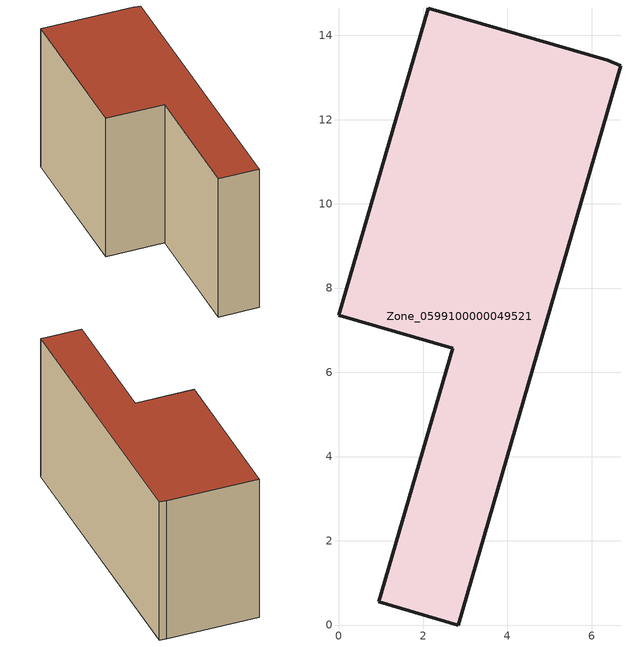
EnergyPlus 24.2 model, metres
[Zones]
Zone_0599100000049521
 floor ground (C_G): 6.38,13.41 6.69,13.28 2.83,0 0.94,0.55 2.7,6.57 0,7.36 2.12,14.65 z0
 wall outside (C_F): 6.69,13.28 6.38,13.41 2.12,14.65 0,7.36 2.7,6.57 0.94,0.55 2.83,0 6.69,13.28 z0:7.43
 roof outside (C_R): 2.83,0 6.69,13.28 6.38,13.41 2.12,14.65 0,7.36 2.7,6.57 0.94,0.55 z7.43
[BUILDING]
Pand.0599100000049521: North Axis=0; Terrain=City; Loads Convergence Tolerance Value=0.04; Temperature Convergence Tolerance Value=0.4; Solar Distribution=FullExterior; Maximum Number of Warmup Days=25; Minimum Number of Warmup Days=1
[Site:Location]
Rotterdam.The.Hague.AP_ZH_NLD Design_Conditions: Latitude=51.96; Longitude=4.45; Time Zone=1; Elevation=-4.5
[SITE:GROUNDTEMPERATURE:BUILDINGSURFACE]
18, 18, 18, 18, 18, 18, 18, 18, 18, 18, 18, 18
[MATERIAL] Thermal Absorptance=0.9; Solar Absorptance=0.7; Visible Absorptance=0.7
Name | Roughness | Thickness | Conductivity | Density | Specific Heat
G.TI.1946 | MediumSmooth | 0.15 | 1 | 540 | 1210
F.TI.1946 | Rough | 0.3 | 0.857143 | 1920 | 840
R.TI.1946 | MediumRough | 0.2 | 0.1 | 1500 | 1000
[CONSTRUCTION]
C_G: G.TI.1946
C_F: F.TI.1946
C_R: R.TI.1946
[ZONE]
Zone_0599100000049521: Type=1; Multiplier=1; Ceiling Height=Autocalculate; Volume=Autocalculate; Floor Area=autocalculate; Part of Total Floor Area=Yes
[ZONEINFILTRATION:DESIGNFLOWRATE]
Infil_Zone_0599100000049521: Zone or ZoneList or Space or SpaceList=Zone_0599100000049521; Schedule=AlwaysOn; Design Flow Rate Calculation Method=Flow/Area; Flow Rate per Floor Area=0.003; Constant Term Coefficient=1; Temperature Term Coefficient=0; Velocity Term Coefficient=0; Velocity Squared Term Coefficient=0
[HVACTEMPLATE:ZONE:IDEALLOADSAIRSYSTEM]
Zone_0599100000049521: Maximum Heating Supply Air Temperature=50; Minimum Cooling Supply Air Temperature=13; Maximum Heating Supply Air Humidity Ratio=0.0156; Minimum Cooling Supply Air Humidity Ratio=0.0077; Heating Limit=NoLimit; Cooling Limit=NoLimit; Dehumidification Control Type=ConstantSensibleHeatRatio; Cooling Sensible Heat Ratio=0.7; Dehumidification Setpoint=60; Humidification Control Type=None; Humidification Setpoint=30; Outdoor Air Method=None; Outdoor Air Flow Rate per Person=0.00944; Outdoor Air Flow Rate per Zone Floor Area=0; Outdoor Air Flow Rate per Zone=0; Demand Controlled Ventilation Type=None; Outdoor Air Economizer Type=NoEconomizer; Heat Recovery Type=None; Sensible Heat Recovery Effectiveness=0.7; Latent Heat Recovery Effectiveness=0.65
[ZONECONTROL:THERMOSTAT]
ThermostatControl_Zone_0599100000049521: Zone or ZoneList=Zone_0599100000049521; Control Type Schedule=DualSetpointControlType; Control 1=Thermostat_Zone_0599100000049521; Temperature Difference Between Cutout And Setpoint=0
[THERMOSTATSETPOINT:DUALSETPOINT]
Thermostat_Zone_0599100000049521: Heating Setpoint Temperature Schedule=HeatingSetpoint_Zone_0599100000049521; Cooling Setpoint Temperature Schedule=CoolingSetpoint_Zone_0599100000049521
[SCHEDULE:COMPACT]
HeatingSetpoint_Zone_0599100000049521: Through: 12/31, For: AllDays, Until: 24:00, 21
CoolingSetpoint_Zone_0599100000049521: Through: 12/31, For: AllDays, Until: 24:00, 24
DualSetpointControlType: Through: 12/31, For: AllDays, Until: 24:00, 4
AlwaysOn: Through: 12/31, For: AllDays, Until: 24:00, 1
